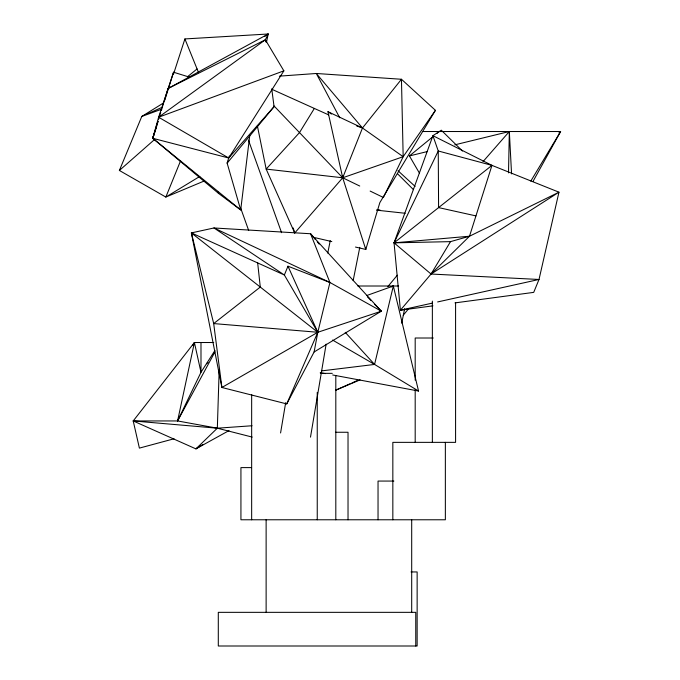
<?xml version="1.0" encoding="UTF-8"?>
<svg xmlns="http://www.w3.org/2000/svg" width="680" height="680" viewBox="0 0 680 680"><rect width="100%" height="100%" fill="white"/><g stroke="black" fill="none" stroke-linecap="round" stroke-linejoin="round"><path stroke-width="1.02" d="M508.512 172.89L509.329 131.52L454.75 144.857M219.173 370.022L217.337 428.196L195.908 448.877L133.212 420.945L194.404 342.516L213.69 342.516M249.747 135.592L240.703 209.95L218.688 193.519L152.762 138.304L158.61 117.223L173.553 72.216L189.236 77.087M280.576 432.973L285.676 402.662M310.497 437.138L326.145 344.123M314.109 351.976L317.798 332.274L329.936 282.481L310.548 233.75L213.953 227.97L191.377 232.908L221.893 387.49L286.748 403.92L314.109 351.976L381.319 311.194L310.548 233.75L315.197 239.326M327.76 253.079L330.25 240.593M353.149 280.636L359.788 247.35M401.727 323.161L404.642 308.712M266.475 42.254L268.192 34L184.909 38.938L173.544 74.043M252.203 437.087L217.337 428.196L177.582 420.945L194.404 342.516L200.991 372.274L177.582 420.945L133.212 420.945L139.392 448.112L174.029 438.787M321.351 370.923L374.57 364.438L393.329 286.008L366.673 295.562M229.322 155.983L227.137 163.141L240.703 209.95L152.762 138.304L157.956 121.371M158.567 119.382L160.709 112.412M161.321 110.423L168.054 88.51L268.192 34L265.361 39.78L158.61 117.223L228.701 158.006L274.065 106.658L271.753 88.893M168.054 88.51L265.361 39.78L283.866 70.847L228.701 158.006L152.762 138.304L158.117 121.286M164.73 100.257L173.553 72.216M432.471 303.084L400.401 310.199L431.06 274.031L469.506 236.232L491.963 165.376L432.922 135.685L394.051 242.845L400.401 310.199L432.939 305.847M152.762 138.304L156.655 126.251M257.363 125.817L266.161 169.09L294.729 233.002L342.703 177.786L362.474 127.993L401.455 79.263L435.429 110.33L379.839 202.623L365.78 249.432L355.478 247.052M180.6 160.744L165.844 197.064L119.382 170.468L141.788 116.45L163.243 103.13M329.936 282.481L213.953 227.97L284.359 275.009L191.377 232.908L213.698 323.578L221.893 387.49L317.798 332.274L381.319 311.194L329.936 282.481L287.971 266.195L284.359 275.009L317.798 332.274L286.748 403.92M228.004 161.203L227.137 163.141L274.065 106.658M475.949 215.9L438.591 207.604L438.252 150.986L491.963 165.376L558.96 192.185L539.01 279.471L431.06 274.031L394.051 242.845L438.252 150.986L432.922 135.685L441.294 130.194L462.476 151.028M435.429 110.33L403.172 156.697L383.401 197.489L370.149 191.071M192.95 345.321L194.404 342.516M177.582 420.945L214.982 351.849M532.942 181.534L560.617 131.52L422.407 131.52M450.5 241.638L431.06 274.031L558.96 192.185L469.506 236.232L450.5 241.638L394.051 242.845L491.963 165.376M530.799 181.101L560.617 131.52L558.994 132.872M314.356 108.434L299.498 132.583L266.161 169.09L342.703 177.786L359.737 186.031M214.948 350.472L200.991 372.274L200.991 342.516M387.846 286.594L397.315 275.204M403.214 315.256L408.629 308.745M483.029 161.619L509.329 131.52L511.564 173.91M119.382 170.468L154.403 139.655M419.543 173.323L409.436 155.932L432.777 136.799M436.798 133.493L439.212 131.52M187.442 76.781L197.072 68.952M206.456 363.732L208.106 362.482M264.75 36.439L268.192 34M203.006 444.414L195.908 448.877L229.016 430.593M199.784 176.434L165.844 197.064L204.357 180.94M161.781 107.457L141.788 116.45L161.704 109.166M350.055 383.775L335.605 390.226L360.102 379.865M351.985 382.916L357.765 380.341M391.374 286.798L393.329 286.008L418.548 391.034L332.673 374.977M158.61 117.223L283.866 70.847M273.972 105.884L342.703 177.786L403.172 156.697L401.455 79.263L316.285 73.483L279.37 76.143M409.436 155.932L426.947 151.648M437.639 301.945L539.01 279.471L533.707 292.375L454.979 302.898M394.051 242.845L469.506 236.232M252.033 425.756L217.337 428.196L133.212 420.945M376.779 209.95L379.95 209.95M357.841 286.008L398.625 286.008M433.296 338.011L415.191 338.011L415.191 380.171M320.365 373.354L332.274 373.354M335.503 432.259L348.024 432.259L348.024 519.775M251.591 467.602L240.932 467.602L240.932 519.775L445.358 519.775L445.358 442.357M393.873 481.066L378.037 481.066L378.037 519.775M411.043 571.948L417.137 571.948L417.137 646L218.297 646L218.297 612.34L415.76 612.34L415.76 646M287.971 266.195L317.798 332.274L213.698 323.578L260.287 287.07L257.669 262.922M376.771 210.179L405.238 213.282M320.254 372.657L325.431 373.626M313.267 237.286L331.798 241.57M356.668 125.953L361.505 127.653M271.864 89.292L328.721 114.911M365.406 247.358L365.78 249.432L342.703 177.786L327.955 111.698L362.474 127.993L403.172 156.697M332.579 340.059L374.57 364.438L418.548 391.034M327.955 111.698L331.475 114.053M191.377 232.908L317.798 332.274M398.004 170.731L415.123 186.422M397.766 173.987L413.449 189.635M367.336 296.743L371.017 300.551M374.697 304.351L381.319 311.194M345.245 332.341L374.57 364.438M362.474 127.993L316.285 73.483L339.711 117.751M317.186 241.714L319.175 244.111M217.643 191.692L218.688 193.519M184.909 38.938L198.585 72.675M248.412 140.004L281.588 232.704M240.49 207.578L248.693 230.503M293.199 227.945L294.729 233.002M265.361 39.78L265.633 41.871M342.644 175.661L342.703 177.786M455.583 302.524L455.583 442.357L392.836 442.357L392.836 519.775M432.361 301.121L432.361 442.357M415.191 389.657L415.191 442.357M411.697 519.775L411.697 612.34M335.809 375.479L335.809 519.775M317.245 392.385L317.245 519.775M266.126 519.775L266.126 612.34M251.659 394.51L251.659 519.775"/></g></svg>
